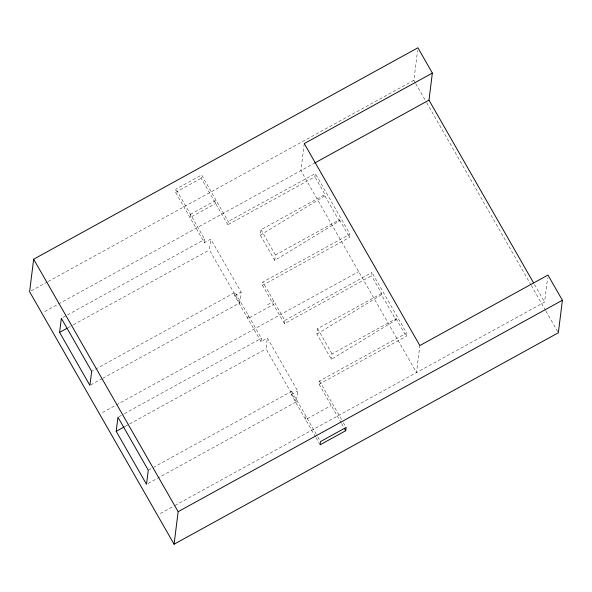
<?xml version="1.0" encoding="UTF-8"?>
<svg xmlns="http://www.w3.org/2000/svg" width="592" height="592" viewBox="0 0 592 592"><rect width="100%" height="100%" fill="white"/><g stroke="black" fill="none" stroke-linecap="round" stroke-linejoin="round"><path stroke-width="0.44" stroke-dasharray="2.96 2.22" d="M102.867 378.258L239.745 302.934L241.092 292.093L210.774 239.109L204.366 242.631L175.595 192.348L175.994 189.1L201.613 175.003L228.223 221.497L227.816 224.745L314.929 176.823L315.329 173.567L228.223 221.497M204.366 242.631L204.765 239.383L175.994 189.1M248.24 315.336L247.833 318.592L273.452 304.495M148.141 483.405L296.355 401.857L297.702 391.016L267.384 338.032L260.976 341.554L261.383 338.306L235.091 292.367L91.664 371.295M284.833 320.42L371.939 272.49L371.532 275.746L284.426 323.669L284.833 320.42L262.878 282.058L349.983 234.129L315.329 173.567M315.558 436.933L291.301 394.538L291.701 391.29L152.329 467.976M306.027 416.324L305.627 419.573L331.246 405.483M381.64 293.395L317.593 328.634L316.912 334.051L331.365 359.3L395.915 319.998L381.47 294.749L381.64 293.395L371.532 275.746M395.915 319.998L396.085 318.637L332.038 353.875L331.365 359.3M227.816 224.745L201.213 178.251L201.613 175.003M239.745 302.934L209.42 249.95L210.774 239.109M260.976 341.554L234.691 295.623L235.091 292.367M274.762 260.399L275.435 254.974L339.482 219.728L339.312 221.082L274.762 260.399L260.317 235.15L260.991 229.726L325.038 194.487L314.929 176.823M284.426 323.669L262.478 285.307L262.878 282.058M296.355 401.857L266.03 348.873L267.384 338.032M304.266 143.567L300.899 170.614L416.479 372.59L419.854 345.55M341.177 422.836L319.088 384.23L319.488 380.982L406.6 333.052L371.939 272.49M262.478 285.307L349.576 237.385L349.983 234.129M415.244 82.71L413.867 80.305L417.582 50.49M319.088 384.23L406.193 336.308L406.6 333.052M174.862 505.546L544.573 302.112L547.607 277.774M339.312 221.082L324.867 195.841L325.038 194.487M260.317 235.15L324.867 195.841M316.912 334.051L381.47 294.749M175.595 192.348L201.213 178.251M31.221 290.85L47.397 281.947M48.204 281.503L413.867 80.305M44.726 311.57L57.653 304.451M58.46 304.007L313.79 163.518M62.967 317.408L204.765 239.383M67.688 327.938L72.55 325.267M73.356 324.823L209.42 249.95M234.691 295.623L241.092 292.093M90.717 384.941L102.053 378.702M267.628 304.665L273.859 301.239M102.52 412.557L115.447 405.446M116.254 405.002L358.693 271.602M118.755 416.775L123.617 414.104M124.431 413.653L261.383 338.306M125.104 426.418L266.03 348.873M148.274 470.203L151.515 468.42M291.301 394.538L297.702 391.016M160.314 513.553L174.048 505.99M534.487 284.478L544.573 302.112M415.702 83.509L426.247 101.942M426.706 102.749L530.824 284.685M531.283 285.492L545.506 310.334M545.965 311.14L558.345 332.778M339.482 219.728L349.576 237.385M396.085 318.637L406.193 336.308M260.991 229.726L275.435 254.974M317.593 328.634L332.038 353.875M319.488 380.982L342.886 421.867M343.345 422.666L346.098 427.476M341.628 423.628L343.885 427.572M291.701 391.29L317.319 436.052M317.771 436.844L319.576 439.997M316.017 437.725L319.628 444.037M190.439 214.348L190.039 217.597L215.658 203.5L216.065 200.251L190.439 214.348"/><path stroke-width="0.89" d="M33.655 259.207L29.6 291.738L174.085 544.218L558.345 332.778L562.4 300.255L547.94 275.065L419.854 345.55L304.266 143.567L432.36 73.09L417.915 47.782L33.655 259.207L178.14 511.688L174.085 544.218M59.592 332.393L61.346 318.304L91.664 371.295L89.903 385.385L59.592 332.393L66.881 328.382M116.195 431.316L117.949 417.219L148.274 470.203L146.52 484.3L116.195 431.316L124.29 426.862M345.698 430.724L346.098 427.476L320.479 441.573L320.08 444.821L345.698 430.724L344.337 428.356M533.57 282.872L428.985 100.129L432.36 73.09M314.589 163.081L428.985 100.129M178.14 511.688L562.4 300.255"/></g></svg>
